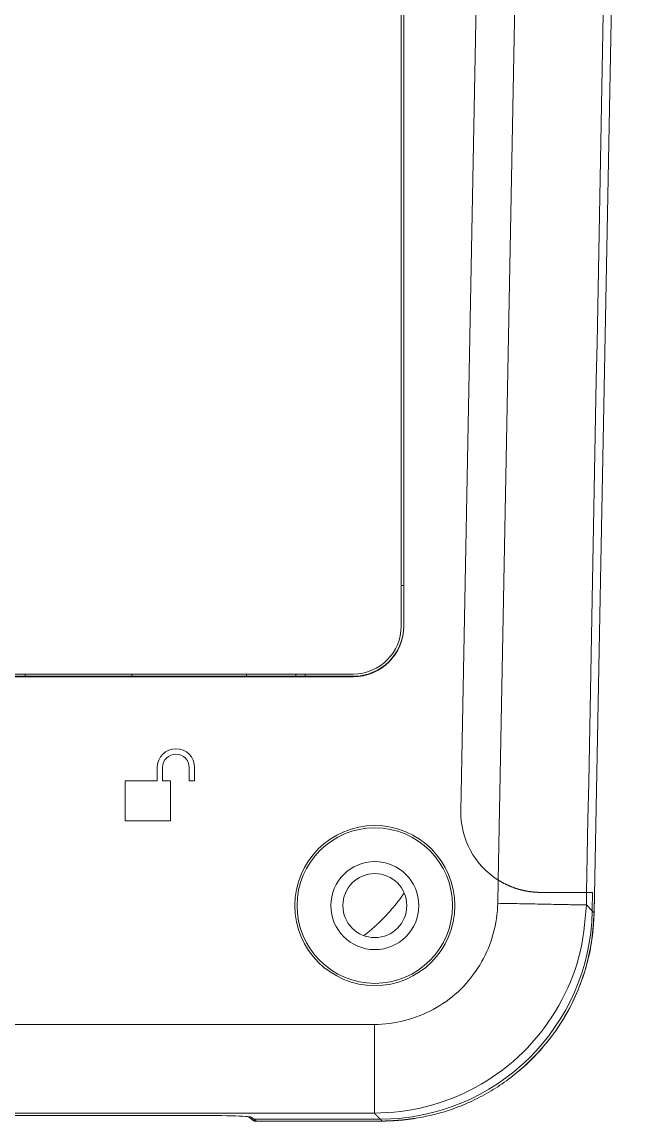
# Model space of a CAD drawing. Header units: inches. Extents: x 0 to 40, y 35.9 to 64.1.
# Drawn here: x 18.782 to 20.322, y 42.383 to 45.155 of the extents above; entities that cross this region are included whole.
import ezdxf

# ---------------------------------------------------------------- set-up
doc = ezdxf.new("R2010")
doc.units = ezdxf.units.IN
doc.header["$MEASUREMENT"] = 0
doc.layers.add('1', color=7, linetype='Continuous')
doc.layers.add('2', color=7, linetype='Continuous')

# ---------------------------------------------------------------- blocks, each defined once
blk = doc.blocks.new('block 101')
at = {"layer": '1', "color": 7, "lineweight": 18, "true_color": 0xffffff}
blk.add_lwpolyline([(19.6179, 43.5103), (16.6832, 43.5103)], dxfattribs=at)
blk = doc.blocks.new('block 119')
at = {"layer": '1', "color": 163, "lineweight": 18, "true_color": 0x667fcc}
blk.add_lwpolyline([(19.0592, 43.505), (19.0592, 43.5103)], dxfattribs=at)
blk = doc.blocks.new('block 124')
at = {"layer": '1', "color": 163, "lineweight": 18, "true_color": 0x667fcc}
blk.add_lwpolyline([(19.3487, 43.5103), (19.3487, 43.505)], dxfattribs=at)
blk = doc.blocks.new('block 148')
at = {"layer": '1', "color": 43, "lineweight": 18, "true_color": 0xccb266}
blk.add_lwpolyline([(19.6179, 43.5046), (19.4967, 43.5046)], dxfattribs=at)
blk = doc.blocks.new('block 149')
at = {"layer": '1', "color": 43, "lineweight": 18, "true_color": 0xccb266}
blk.add_lwpolyline([(19.2039, 43.241), (19.2039, 43.2746)], dxfattribs=at)
blk = doc.blocks.new('block 150')
at = {"layer": '1', "color": 43, "lineweight": 18, "true_color": 0xccb266}
blk.add_lwpolyline([(19.2174, 43.2746), (19.2174, 43.241)], dxfattribs=at)
blk = doc.blocks.new('block 161')
at = {"layer": '1', "color": 43, "lineweight": 18, "true_color": 0xccb266}
blk.add_lwpolyline([(19.1366, 43.241), (19.1568, 43.241)], dxfattribs=at)
blk = doc.blocks.new('block 162')
at = {"layer": '1', "color": 43, "lineweight": 18, "true_color": 0xccb266}
blk.add_lwpolyline([(20.207, 42.9594), (20.2222, 42.9594)], dxfattribs=at)
blk = doc.blocks.new('block 163')
at = {"layer": '1', "color": 43, "lineweight": 18, "true_color": 0xccb266}
blk.add_lwpolyline([(19.7391, 43.7335), (19.7458, 43.7335)], dxfattribs=at)
blk = doc.blocks.new('block 165')
at = {"layer": '1', "color": 43, "lineweight": 18, "true_color": 0xccb266}
blk.add_lwpolyline([(19.9827, 42.9319), (19.9838, 42.9905)], dxfattribs=at)
blk = doc.blocks.new('block 166')
at = {"layer": '1', "color": 43, "lineweight": 18, "true_color": 0xccb266}
blk.add_lwpolyline([(19.1232, 43.2746), (19.1232, 43.241)], dxfattribs=at)
blk = doc.blocks.new('block 170')
at = {"layer": '1', "color": 43, "lineweight": 18, "true_color": 0xccb266}
blk.add_lwpolyline([(17.529, 43.5035), (19.6179, 43.5035)], dxfattribs=at)
blk = doc.blocks.new('block 171')
at = {"layer": '1', "color": 43, "lineweight": 18, "true_color": 0xccb266}
blk.add_lwpolyline([(19.7458, 43.6314), (19.7458, 47.1798)], dxfattribs=at)
blk = doc.blocks.new('block 173')
at = {"layer": '1', "color": 43, "lineweight": 18, "true_color": 0xccb266}
blk.add_lwpolyline([(16.63, 42.4025), (19.6712, 42.4025)], dxfattribs=at)
blk = doc.blocks.new('block 179')
at = {"layer": '1', "color": 143, "lineweight": 18, "true_color": 0x66b2cc}
blk.add_lwpolyline([(19.4732, 43.5103), (19.4732, 43.505)], dxfattribs=at)
blk = doc.blocks.new('block 181')
at = {"layer": '1', "color": 43, "lineweight": 18, "true_color": 0xccb266}
blk.add_lwpolyline([(19.1366, 43.2746), (19.1366, 43.241)], dxfattribs=at)
blk = doc.blocks.new('block 184')
at = {"layer": '1', "color": 43, "lineweight": 18, "true_color": 0xccb266}
blk.add_lwpolyline([(19.9805, 47.9461), (19.8895, 43.1652)], dxfattribs=at)
blk = doc.blocks.new('block 185')
at = {"layer": '1', "color": 43, "lineweight": 18, "true_color": 0xccb266}
blk.add_lwpolyline([(20.0913, 42.9594), (20.207, 42.9594)], dxfattribs=at)
blk = doc.blocks.new('block 188')
at = {"layer": '1', "color": 43, "lineweight": 18, "true_color": 0xccb266}
blk.add_lwpolyline([(18.79, 43.505), (19.4967, 43.505)], dxfattribs=at)
blk = doc.blocks.new('block 192')
at = {"layer": '1', "color": 43, "lineweight": 18, "true_color": 0xccb266}
blk.add_lwpolyline([(19.1971, 42.3968), (17.1041, 42.3968)], dxfattribs=at)
blk = doc.blocks.new('block 193')
at = {"layer": '1', "color": 43, "lineweight": 18, "true_color": 0xccb266}
blk.add_lwpolyline([(19.6712, 42.6262), (16.63, 42.6262)], dxfattribs=at)
blk = doc.blocks.new('block 194')
at = {"layer": '1', "color": 43, "lineweight": 18, "true_color": 0xccb266}
blk.add_lwpolyline([(19.6179, 43.5035), (19.6179, 43.5046)], dxfattribs=at)
blk = doc.blocks.new('block 201')
at = {"layer": '1', "color": 43, "lineweight": 18, "true_color": 0xccb266}
blk.add_lwpolyline([(19.1568, 43.241), (19.1568, 43.14)], dxfattribs=at)
blk = doc.blocks.new('block 202')
at = {"layer": '1', "color": 43, "lineweight": 18, "true_color": 0xccb266}
blk.add_lwpolyline([(19.0424, 43.241), (19.1232, 43.241)], dxfattribs=at)
blk = doc.blocks.new('block 204')
at = {"layer": '1', "color": 43, "lineweight": 18, "true_color": 0xccb266}
blk.add_lwpolyline([(18.79, 43.5046), (18.79, 43.5103)], dxfattribs=at)
blk = doc.blocks.new('block 206')
at = {"layer": '1', "color": 43, "lineweight": 18, "true_color": 0xccb266}
blk.add_lwpolyline([(19.4967, 43.5046), (19.4967, 43.5103)], dxfattribs=at)
blk = doc.blocks.new('block 208')
at = {"layer": '1', "color": 43, "lineweight": 18, "true_color": 0xccb266}
blk.add_lwpolyline([(18.79, 43.5046), (17.5111, 43.5046)], dxfattribs=at)
blk = doc.blocks.new('block 210')
at = {"layer": '1', "color": 43, "lineweight": 18, "true_color": 0xccb266}
blk.add_lwpolyline([(19.1568, 43.14), (19.0424, 43.14)], dxfattribs=at)
blk = doc.blocks.new('block 212')
at = {"layer": '1', "color": 43, "lineweight": 18, "true_color": 0xccb266}
blk.add_lwpolyline([(19.2174, 43.241), (19.2039, 43.241)], dxfattribs=at)
blk = doc.blocks.new('block 214')
at = {"layer": '1', "color": 43, "lineweight": 18, "true_color": 0xccb266}
blk.add_lwpolyline([(20.2222, 42.9594), (20.2213, 42.9125)], dxfattribs=at)
blk = doc.blocks.new('block 215')
at = {"layer": '1', "color": 43, "lineweight": 18, "true_color": 0xccb266}
blk.add_lwpolyline([(20.2064, 42.9276), (20.2213, 42.9125)], dxfattribs=at)
blk = doc.blocks.new('block 216')
at = {"layer": '1', "color": 43, "lineweight": 18, "true_color": 0xccb266}
blk.add_lwpolyline([(19.686, 42.3874), (19.3671, 42.3874)], dxfattribs=at)
blk = doc.blocks.new('block 223')
at = {"layer": '1', "color": 43, "lineweight": 18, "true_color": 0xccb266}
blk.add_lwpolyline([(19.0424, 43.14), (19.0424, 43.241)], dxfattribs=at)
blk = doc.blocks.new('block 224')
at = {"layer": '1', "color": 43, "lineweight": 18, "true_color": 0xccb266}
blk.add_lwpolyline([(19.3671, 42.3874), (19.36, 42.3927)], dxfattribs=at)
blk = doc.blocks.new('block 225')
at = {"layer": '1', "color": 7, "lineweight": 18, "true_color": 0xffffff}
blk.add_lwpolyline([(19.7391, 43.6314), (19.7391, 47.1798)], dxfattribs=at)
blk = doc.blocks.new('block 498')
at = {"layer": '1', "color": 43, "lineweight": 18, "true_color": 0xccb266}
blk.add_open_spline([(19.8743, 42.9261), (19.8743, 43.0376), (19.7839, 43.128), (19.6724, 43.128), (19.5609, 43.128), (19.4705, 43.0376), (19.4705, 42.9261), (19.4705, 42.8145), (19.5609, 42.7241), (19.6724, 42.7241), (19.7839, 42.7241), (19.8743, 42.8145), (19.8743, 42.9261), (19.8743, 42.9261), (19.8743, 42.9261), (19.8743, 42.9261)], degree=3, knots=[0, 0, 0, 0, 1, 1, 1, 2, 2, 2, 3, 3, 3, 4, 4, 4, 5, 5, 5, 5], dxfattribs=at)
blk = doc.blocks.new('block 503')
at = {"layer": '1', "color": 43, "lineweight": 18, "true_color": 0xccb266}
blk.add_open_spline([(19.2039, 43.2746), (19.2039, 43.2932), (19.1889, 43.3083), (19.1703, 43.3083), (19.1517, 43.3083), (19.1366, 43.2932), (19.1366, 43.2746)], degree=3, knots=[0, 0, 0, 0, 1, 1, 1, 2, 2, 2, 2], dxfattribs=at)
blk = doc.blocks.new('block 508')
at = {"layer": '1', "color": 43, "lineweight": 18, "true_color": 0xccb266}
blk.add_open_spline([(19.7835, 42.9261), (19.7835, 42.9874), (19.7337, 43.0371), (19.6724, 43.0371), (19.6111, 43.0371), (19.5614, 42.9874), (19.5614, 42.9261), (19.5614, 42.8647), (19.6111, 42.815), (19.6724, 42.815), (19.7337, 42.815), (19.7835, 42.8647), (19.7835, 42.9261), (19.7835, 42.9261), (19.7835, 42.9261), (19.7835, 42.9261)], degree=3, knots=[0, 0, 0, 0, 1, 1, 1, 2, 2, 2, 3, 3, 3, 4, 4, 4, 5, 5, 5, 5], dxfattribs=at)
blk = doc.blocks.new('block 518')
at = {"layer": '1', "color": 43, "lineweight": 18, "true_color": 0xccb266}
blk.add_open_spline([(19.2174, 43.2746), (19.2174, 43.3007), (19.1963, 43.3218), (19.1703, 43.3218), (19.1443, 43.3218), (19.1232, 43.3007), (19.1232, 43.2746)], degree=3, knots=[0, 0, 0, 0, 1, 1, 1, 2, 2, 2, 2], dxfattribs=at)
blk = doc.blocks.new('block 523')
at = {"layer": '1', "color": 43, "lineweight": 18, "true_color": 0xccb266}
blk.add_open_spline([(19.8895, 43.1652), (19.8881, 43.0945), (19.9239, 43.0281), (19.9838, 42.9905)], degree=3, dxfattribs=at)
blk = doc.blocks.new('block 526')
at = {"layer": '1', "color": 43, "lineweight": 18, "true_color": 0xccb266}
blk.add_open_spline([(19.4761, 42.9261), (19.4761, 43.0345), (19.564, 43.1224), (19.6724, 43.1224), (19.7808, 43.1224), (19.8687, 43.0345), (19.8687, 42.9261), (19.8687, 42.8176), (19.7808, 42.7298), (19.6724, 42.7298), (19.564, 42.7298), (19.4761, 42.8176), (19.4761, 42.9261), (19.4761, 42.9261), (19.4761, 42.9261), (19.4761, 42.9261)], degree=3, knots=[0, 0, 0, 0, 1, 1, 1, 2, 2, 2, 3, 3, 3, 4, 4, 4, 5, 5, 5, 5], dxfattribs=at)
blk = doc.blocks.new('block 556')
at = {"layer": '1', "color": 43, "lineweight": 18, "true_color": 0xccb266}
blk.add_open_spline([(20.2064, 42.9276), (20.2066, 42.9382), (20.2068, 42.9488), (20.207, 42.9594)], degree=3, dxfattribs=at)
blk = doc.blocks.new('block 561')
at = {"layer": '1', "color": 43, "lineweight": 18, "true_color": 0xccb266}
blk.add_open_spline([(19.7458, 43.6325), (19.7458, 43.5619), (19.6885, 43.5046), (19.6179, 43.5046)], degree=3, dxfattribs=at)
blk = doc.blocks.new('block 568')
at = {"layer": '1', "color": 43, "lineweight": 18, "true_color": 0xccb266}
blk.add_open_spline([(20.2213, 42.9125), (20.2157, 42.6208), (19.9777, 42.3873), (19.686, 42.3874)], degree=3, dxfattribs=at)
blk = doc.blocks.new('block 569')
at = {"layer": '1', "color": 43, "lineweight": 18, "true_color": 0xccb266}
blk.add_open_spline([(19.6179, 43.5035), (19.6885, 43.5035), (19.7458, 43.5608), (19.7458, 43.6314)], degree=3, dxfattribs=at)
blk = doc.blocks.new('block 570')
at = {"layer": '1', "color": 43, "lineweight": 18, "true_color": 0xccb266}
blk.add_open_spline([(19.1971, 42.3968), (19.2849, 42.3968), (19.3569, 42.395), (19.36, 42.3927)], degree=3, dxfattribs=at)
blk = doc.blocks.new('block 571')
at = {"layer": '1', "color": 7, "lineweight": 18, "true_color": 0xffffff}
blk.add_open_spline([(19.6179, 43.5103), (19.6848, 43.5103), (19.7391, 43.5645), (19.7391, 43.6314)], degree=3, dxfattribs=at)
blk = doc.blocks.new('block 632')
at = {"layer": '1', "color": 43, "lineweight": 18, "true_color": 0xccb266}
blk.add_lwpolyline([(19.6712, 42.4025), (19.6714, 42.4022), (19.6717, 42.4019), (19.672, 42.4015), (19.6723, 42.4013), (19.6726, 42.401), (19.6729, 42.4007), (19.6732, 42.4003), (19.6735, 42.4), (19.6738, 42.3998), (19.6741, 42.3994), (19.6744, 42.3991), (19.6747, 42.3988), (19.675, 42.3985), (19.6753, 42.3982), (19.6756, 42.3979), (19.6759, 42.3976), (19.6762, 42.3973), (19.6765, 42.397), (19.6768, 42.3967), (19.6771, 42.3964), (19.6774, 42.3961), (19.6777, 42.3958), (19.678, 42.3955), (19.6783, 42.3952), (19.6786, 42.3949), (19.6789, 42.3946), (19.6792, 42.3943), (19.6795, 42.394), (19.6798, 42.3937), (19.6801, 42.3934), (19.6803, 42.3931), (19.6807, 42.3928), (19.681, 42.3925), (19.6812, 42.3922), (19.6815, 42.3919), (19.6818, 42.3916), (19.6821, 42.3913), (19.6824, 42.391), (19.6827, 42.3907), (19.683, 42.3903), (19.6833, 42.39), (19.6836, 42.3898), (19.6839, 42.3895), (19.6842, 42.3891), (19.6845, 42.3888), (19.6848, 42.3886), (19.6851, 42.3882), (19.6854, 42.3879), (19.6857, 42.3876), (19.686, 42.3874)], dxfattribs=at)
blk = doc.blocks.new('block 635')
at = {"layer": '1', "color": 43, "lineweight": 18, "true_color": 0xccb266}
blk.add_lwpolyline([(19.9838, 42.9905), (19.9859, 42.9892), (19.9879, 42.988), (19.99, 42.9868), (19.992, 42.9856), (19.9941, 42.9845), (19.9962, 42.9833), (19.9983, 42.9822), (20.0004, 42.9811), (20.0025, 42.9801), (20.0046, 42.9791), (20.0067, 42.9781), (20.0089, 42.9772), (20.011, 42.9762), (20.0132, 42.9753), (20.0153, 42.9744), (20.0175, 42.9736), (20.0197, 42.9727), (20.0218, 42.9719), (20.024, 42.9712), (20.0262, 42.9704), (20.0284, 42.9697), (20.0306, 42.969), (20.0328, 42.9683), (20.035, 42.9676), (20.0372, 42.967), (20.0394, 42.9664), (20.0416, 42.9659), (20.0438, 42.9653), (20.0459, 42.9648), (20.0481, 42.9643), (20.0504, 42.9638), (20.0526, 42.9633), (20.0548, 42.9629), (20.0569, 42.9625), (20.0591, 42.9622), (20.0613, 42.9618), (20.0635, 42.9615), (20.0657, 42.9612), (20.0679, 42.9609), (20.07, 42.9607), (20.0722, 42.9604), (20.0744, 42.9602), (20.0765, 42.96), (20.0786, 42.9599), (20.0808, 42.9598), (20.0829, 42.9597), (20.085, 42.9596), (20.0871, 42.9595), (20.0892, 42.9595), (20.0913, 42.9594)], dxfattribs=at)
blk = doc.blocks.new('block 636')
at = {"layer": '1', "color": 43, "lineweight": 18, "true_color": 0xccb266}
blk.add_lwpolyline([(19.6712, 42.6262), (19.6712, 42.6193), (19.6712, 42.6124), (19.6712, 42.6055), (19.6712, 42.5986), (19.6712, 42.5918), (19.6712, 42.585), (19.6712, 42.5782), (19.6712, 42.5715), (19.6712, 42.5648), (19.6712, 42.5582), (19.6712, 42.5517), (19.6712, 42.5452), (19.6712, 42.5388), (19.6712, 42.5325), (19.6712, 42.5262), (19.6712, 42.5201), (19.6712, 42.5141), (19.6712, 42.5081), (19.6712, 42.5023), (19.6712, 42.4966), (19.6712, 42.491), (19.6712, 42.4855), (19.6712, 42.4802), (19.6712, 42.4751), (19.6712, 42.47), (19.6712, 42.4651), (19.6712, 42.4605), (19.6712, 42.4559), (19.6712, 42.4515), (19.6712, 42.4473), (19.6712, 42.4433), (19.6712, 42.4394), (19.6712, 42.4357), (19.6712, 42.4322), (19.6712, 42.4289), (19.6712, 42.4257), (19.6712, 42.4227), (19.6712, 42.42), (19.6712, 42.4174), (19.6712, 42.415), (19.6712, 42.4128), (19.6712, 42.4108), (19.6712, 42.4091), (19.6712, 42.4075), (19.6712, 42.4061), (19.6712, 42.405), (19.6712, 42.404), (19.6712, 42.4033), (19.6712, 42.4028), (19.6712, 42.4025)], dxfattribs=at)
blk = doc.blocks.new('block 642')
at = {"layer": '1', "color": 43, "lineweight": 18, "true_color": 0xccb266}
blk.add_lwpolyline([(20.2064, 42.9276), (20.2061, 42.9276), (20.2056, 42.9276), (20.2049, 42.9276), (20.2039, 42.9277), (20.2028, 42.9277), (20.2014, 42.9277), (20.1998, 42.9278), (20.198, 42.9278), (20.196, 42.9278), (20.1939, 42.9279), (20.1915, 42.9279), (20.1889, 42.928), (20.1861, 42.928), (20.1832, 42.9281), (20.18, 42.9281), (20.1767, 42.9282), (20.1732, 42.9283), (20.1695, 42.9283), (20.1656, 42.9284), (20.1616, 42.9285), (20.1574, 42.9286), (20.153, 42.9286), (20.1484, 42.9287), (20.1437, 42.9288), (20.1389, 42.9289), (20.1338, 42.929), (20.1287, 42.9291), (20.1234, 42.9292), (20.1179, 42.9293), (20.1123, 42.9294), (20.1066, 42.9295), (20.1008, 42.9296), (20.0948, 42.9297), (20.0888, 42.9299), (20.0827, 42.93), (20.0764, 42.9301), (20.0701, 42.9302), (20.0637, 42.9303), (20.0572, 42.9305), (20.0507, 42.9306), (20.0441, 42.9307), (20.0374, 42.9309), (20.0307, 42.931), (20.0239, 42.9311), (20.0171, 42.9312), (20.0103, 42.9314), (20.0034, 42.9315), (19.9965, 42.9316), (19.9896, 42.9317), (19.9827, 42.9319)], dxfattribs=at)
blk = doc.blocks.new('block 646')
at = {"layer": '1', "color": 43, "lineweight": 18, "true_color": 0xccb266}
blk.add_lwpolyline([(19.9827, 42.9319), (19.9824, 42.9222), (19.9817, 42.9126), (19.9808, 42.9029), (19.9795, 42.8934), (19.978, 42.8838), (19.9761, 42.8744), (19.9739, 42.8649), (19.9715, 42.8556), (19.9688, 42.8463), (19.9658, 42.8371), (19.9625, 42.828), (19.959, 42.819), (19.9551, 42.8101), (19.951, 42.8014), (19.9467, 42.7928), (19.9421, 42.7843), (19.9372, 42.7759), (19.932, 42.7677), (19.9267, 42.7597), (19.9211, 42.7518), (19.9152, 42.7441), (19.9091, 42.7367), (19.9028, 42.7293), (19.8962, 42.7223), (19.8894, 42.7154), (19.8824, 42.7087), (19.8752, 42.7023), (19.8678, 42.6961), (19.8601, 42.6901), (19.8524, 42.6844), (19.8444, 42.6789), (19.8363, 42.6737), (19.828, 42.6687), (19.8195, 42.6641), (19.811, 42.6596), (19.8022, 42.6554), (19.7934, 42.6515), (19.7845, 42.6478), (19.7754, 42.6444), (19.7662, 42.6413), (19.757, 42.6385), (19.7477, 42.636), (19.7383, 42.6337), (19.7288, 42.6317), (19.7193, 42.6301), (19.7097, 42.6287), (19.7001, 42.6276), (19.6905, 42.6268), (19.6808, 42.6263), (19.6712, 42.6262)], dxfattribs=at)
blk = doc.blocks.new('block 660')
at = {"layer": '1', "color": 43, "lineweight": 18, "true_color": 0xccb266}
blk.add_lwpolyline([(19.6712, 42.4025), (19.6878, 42.4031), (19.7043, 42.4038), (19.7209, 42.4049), (19.7374, 42.4066), (19.7539, 42.4088), (19.7702, 42.4117), (19.7865, 42.4151), (19.8026, 42.4189), (19.8187, 42.4233), (19.8346, 42.4281), (19.8503, 42.4334), (19.8658, 42.4392), (19.8812, 42.4454), (19.8964, 42.4522), (19.9113, 42.4594), (19.9261, 42.4671), (19.9405, 42.4752), (19.9548, 42.4838), (19.9687, 42.4928), (19.9823, 42.5023), (19.9957, 42.5121), (20.0087, 42.5224), (20.0214, 42.5331), (20.0339, 42.5441), (20.0459, 42.5556), (20.0576, 42.5674), (20.0689, 42.5796), (20.0798, 42.5921), (20.0903, 42.6049), (20.1005, 42.6181), (20.1102, 42.6316), (20.1195, 42.6454), (20.1283, 42.6594), (20.1367, 42.6738), (20.1447, 42.6884), (20.1522, 42.7032), (20.1593, 42.7182), (20.166, 42.7335), (20.1722, 42.7489), (20.1779, 42.7646), (20.1831, 42.7804), (20.1877, 42.7964), (20.1917, 42.8124), (20.1951, 42.8287), (20.1979, 42.845), (20.2002, 42.8614), (20.2021, 42.8779), (20.2037, 42.8944), (20.2051, 42.911), (20.2064, 42.9276)], dxfattribs=at)
blk = doc.blocks.new('block 843')
at = {"layer": '2', "color": 80, "lineweight": 18, "true_color": 0x3fff00}
blk.add_lwpolyline([(20.0783, 47.9483), (19.9838, 42.9905)], dxfattribs=at)
blk = doc.blocks.new('block 844')
at = {"layer": '2', "color": 80, "lineweight": 18, "true_color": 0x3fff00}
blk.add_lwpolyline([(20.2259, 42.9077), (20.3218, 47.9383)], dxfattribs=at)
blk = doc.blocks.new('block 846')
at = {"layer": '2', "color": 80, "lineweight": 18, "true_color": 0x3fff00}
blk.add_lwpolyline([(20.2259, 42.9077), (20.2213, 42.9125)], dxfattribs=at)
blk = doc.blocks.new('block 847')
at = {"layer": '2', "color": 80, "lineweight": 18, "true_color": 0x3fff00}
blk.add_lwpolyline([(19.686, 42.3874), (19.3671, 42.3874)], dxfattribs=at)
blk = doc.blocks.new('block 852')
at = {"layer": '2', "color": 80, "lineweight": 18, "true_color": 0x3fff00}
blk.add_lwpolyline([(19.9805, 47.9461), (19.8895, 43.1652)], dxfattribs=at)
blk = doc.blocks.new('block 854')
at = {"layer": '2', "color": 80, "lineweight": 18, "true_color": 0x3fff00}
blk.add_lwpolyline([(20.2213, 42.9125), (20.2222, 42.9594)], dxfattribs=at)
blk = doc.blocks.new('block 857')
at = {"layer": '2', "color": 80, "lineweight": 18, "true_color": 0x3fff00}
blk.add_lwpolyline([(20.207, 42.9594), (20.0913, 42.9594)], dxfattribs=at)
blk = doc.blocks.new('block 858')
at = {"layer": '2', "color": 80, "lineweight": 18, "true_color": 0x3fff00}
blk.add_lwpolyline([(20.207, 42.9594), (20.2222, 42.9594)], dxfattribs=at)
blk = doc.blocks.new('block 859')
at = {"layer": '2', "color": 80, "lineweight": 18, "true_color": 0x3fff00}
blk.add_lwpolyline([(19.3735, 42.3826), (19.3671, 42.3874)], dxfattribs=at)
blk = doc.blocks.new('block 860')
at = {"layer": '2', "color": 7, "lineweight": 18, "true_color": 0xffffff}
blk.add_lwpolyline([(19.3536, 42.3937), (19.3536, 42.3935)], dxfattribs=at)
blk = doc.blocks.new('block 865')
at = {"layer": '2', "color": 80, "lineweight": 18, "true_color": 0x3fff00}
blk.add_lwpolyline([(19.6907, 42.3826), (19.3735, 42.3826)], dxfattribs=at)
blk = doc.blocks.new('block 888')
at = {"layer": '2', "color": 7, "lineweight": 18, "true_color": 0xffffff}
blk.add_lwpolyline([(20.2269, 42.9594), (20.2259, 42.9077)], dxfattribs=at)
blk = doc.blocks.new('block 891')
at = {"layer": '2', "color": 7, "lineweight": 18, "true_color": 0xffffff}
blk.add_lwpolyline([(19.3735, 42.3826), (19.3682, 42.3826)], dxfattribs=at)
blk = doc.blocks.new('block 893')
at = {"layer": '2', "color": 7, "lineweight": 18, "true_color": 0xffffff}
blk.add_lwpolyline([(19.3536, 42.3935), (19.3682, 42.3826)], dxfattribs=at)
blk = doc.blocks.new('block 894')
at = {"layer": '2', "color": 7, "lineweight": 18, "true_color": 0xffffff}
blk.add_lwpolyline([(19.3682, 42.3826), (19.3682, 42.3865)], dxfattribs=at)
blk = doc.blocks.new('block 1100')
at = {"layer": '2', "color": 80, "lineweight": 18, "true_color": 0x3fff00}
blk.add_open_spline([(19.8895, 43.1652), (19.8881, 43.0945), (19.9239, 43.0281), (19.9838, 42.9905)], degree=3, dxfattribs=at)
blk = doc.blocks.new('block 1107')
at = {"layer": '2', "color": 7, "lineweight": 18, "true_color": 0xffffff}
blk.add_open_spline([(19.7532, 42.9261), (19.7532, 42.9707), (19.717, 43.0068), (19.6724, 43.0068), (19.6278, 43.0068), (19.5917, 42.9707), (19.5917, 42.9261), (19.5917, 42.8814), (19.6278, 42.8453), (19.6724, 42.8453), (19.717, 42.8453), (19.7532, 42.8814), (19.7532, 42.9261), (19.7532, 42.9261), (19.7532, 42.9261), (19.7532, 42.9261)], degree=3, knots=[0, 0, 0, 0, 1, 1, 1, 2, 2, 2, 3, 3, 3, 4, 4, 4, 5, 5, 5, 5], dxfattribs=at)
blk = doc.blocks.new('block 1143')
at = {"layer": '2', "color": 80, "lineweight": 18, "true_color": 0x3fff00}
blk.add_open_spline([(20.2213, 42.9125), (20.2157, 42.6208), (19.9778, 42.3874), (19.686, 42.3874)], degree=3, dxfattribs=at)
blk = doc.blocks.new('block 1156')
at = {"layer": '2', "color": 7, "lineweight": 18, "true_color": 0xffffff}
blk.add_open_spline([(20.0331, 42.5063), (20.1526, 42.6058), (20.223, 42.7523), (20.2259, 42.9077)], degree=3, dxfattribs=at)
blk = doc.blocks.new('block 1356')
at = {"layer": '2', "color": 80, "lineweight": 18, "true_color": 0x3fff00}
blk.add_lwpolyline([(19.6907, 42.3826), (19.6917, 42.3826), (19.6927, 42.3826), (19.6937, 42.3826), (19.6947, 42.3826), (19.6957, 42.3826), (19.6966, 42.3826), (19.6976, 42.3826), (19.6986, 42.3826), (19.6996, 42.3827), (19.7006, 42.3827), (19.7016, 42.3827), (19.7026, 42.3827), (19.7036, 42.3828), (19.7046, 42.3828), (19.7056, 42.3828), (19.7066, 42.3829), (19.7076, 42.3829), (19.7086, 42.3829), (19.7096, 42.383), (19.7106, 42.383), (19.7116, 42.3831), (19.7126, 42.3831), (19.7135, 42.3832), (19.7145, 42.3832), (19.7155, 42.3833), (19.7165, 42.3833), (19.7175, 42.3834), (19.7185, 42.3834), (19.7195, 42.3835), (19.7205, 42.3836), (19.7215, 42.3836), (19.7225, 42.3837), (19.7235, 42.3837), (19.7245, 42.3838), (19.7255, 42.3838), (19.7265, 42.3839), (19.7274, 42.384), (19.7284, 42.384), (19.7294, 42.3841), (19.7304, 42.3842), (19.7314, 42.3843), (19.7324, 42.3843), (19.7334, 42.3844), (19.7344, 42.3845), (19.7354, 42.3845), (19.7364, 42.3846), (19.7374, 42.3847), (19.7384, 42.3847), (19.7394, 42.3848), (19.7404, 42.3849)], dxfattribs=at)
blk = doc.blocks.new('block 1357')
at = {"layer": '2', "color": 80, "lineweight": 18, "true_color": 0x3fff00}
blk.add_lwpolyline([(20.0372, 42.9669), (20.0361, 42.9672), (20.035, 42.9675), (20.0338, 42.9678), (20.0327, 42.9682), (20.0316, 42.9685), (20.0305, 42.9689), (20.0294, 42.9692), (20.0283, 42.9696), (20.0272, 42.9699), (20.0261, 42.9703), (20.025, 42.9707), (20.0239, 42.9711), (20.0228, 42.9714), (20.0217, 42.9718), (20.0206, 42.9723), (20.0196, 42.9727), (20.0185, 42.9731), (20.0174, 42.9735), (20.0163, 42.9739), (20.0152, 42.9744), (20.0141, 42.9748), (20.013, 42.9753), (20.012, 42.9757), (20.0109, 42.9762), (20.0098, 42.9766), (20.0088, 42.9771), (20.0077, 42.9776), (20.0066, 42.9781), (20.0056, 42.9786), (20.0045, 42.9791), (20.0035, 42.9796), (20.0024, 42.9801), (20.0013, 42.9806), (20.0003, 42.9811), (19.9992, 42.9817), (19.9982, 42.9822), (19.9972, 42.9828), (19.9961, 42.9833), (19.9951, 42.9839), (19.994, 42.9845), (19.993, 42.985), (19.992, 42.9856), (19.991, 42.9862), (19.9899, 42.9868), (19.9889, 42.9874), (19.9879, 42.988), (19.9869, 42.9886), (19.9859, 42.9892), (19.9848, 42.9898), (19.9838, 42.9905)], dxfattribs=at)
blk = doc.blocks.new('block 1359')
at = {"layer": '2', "color": 80, "lineweight": 18, "true_color": 0x3fff00}
blk.add_open_spline([(19.686, 42.3874), (19.6861, 42.3872), (19.6862, 42.3871), (19.6862, 42.3871), (19.6863, 42.387), (19.6864, 42.3869), (19.6864, 42.3869), (19.6865, 42.3869), (19.6866, 42.3868), (19.6866, 42.3868), (19.6867, 42.3867), (19.6868, 42.3866), (19.6868, 42.3866), (19.6869, 42.3865), (19.6869, 42.3864), (19.6869, 42.3864), (19.687, 42.3863), (19.6871, 42.3862), (19.6871, 42.3862), (19.6872, 42.3861), (19.6873, 42.386), (19.6873, 42.386), (19.6874, 42.3859), (19.6875, 42.3858), (19.6875, 42.3858), (19.6876, 42.3857), (19.6877, 42.3856), (19.6877, 42.3856), (19.6878, 42.3855), (19.6879, 42.3854), (19.6879, 42.3854), (19.688, 42.3853), (19.6881, 42.3852), (19.6881, 42.3852), (19.6882, 42.3851), (19.6883, 42.385), (19.6883, 42.385), (19.6884, 42.3849), (19.6884, 42.3848), (19.6884, 42.3848), (19.6885, 42.3848), (19.6886, 42.3847), (19.6886, 42.3847), (19.6887, 42.3846), (19.6888, 42.3845), (19.6888, 42.3845), (19.6889, 42.3844), (19.689, 42.3843), (19.689, 42.3843), (19.6891, 42.3842), (19.6892, 42.3841), (19.6892, 42.3841), (19.6893, 42.384), (19.6894, 42.3839), (19.6894, 42.3839), (19.6895, 42.3838), (19.6896, 42.3837), (19.6896, 42.3837), (19.6897, 42.3836), (19.6898, 42.3835), (19.6898, 42.3835), (19.6899, 42.3834), (19.6899, 42.3833), (19.6899, 42.3833), (19.69, 42.3832), (19.6901, 42.3831), (19.6901, 42.3831), (19.6902, 42.383), (19.6903, 42.3829), (19.6903, 42.3829), (19.6904, 42.3828), (19.6905, 42.3827), (19.6905, 42.3827), (19.6906, 42.3827), (19.6907, 42.3826), (19.6907, 42.3826)], degree=3, knots=[0, 0, 0, 0, 1, 1, 1, 2, 2, 2, 3, 3, 3, 4, 4, 4, 5, 5, 5, 6, 6, 6, 7, 7, 7, 8, 8, 8, 9, 9, 9, 10, 10, 10, 11, 11, 11, 12, 12, 12, 13, 13, 13, 14, 14, 14, 15, 15, 15, 16, 16, 16, 17, 17, 17, 18, 18, 18, 19, 19, 19, 20, 20, 20, 21, 21, 21, 22, 22, 22, 23, 23, 23, 24, 24, 24, 25, 25, 25, 25], dxfattribs=at)
blk = doc.blocks.new('block 1361')
at = {"layer": '2', "color": 80, "lineweight": 18, "true_color": 0x3fff00}
blk.add_lwpolyline([(19.7404, 42.3849), (19.741, 42.3849), (19.7417, 42.385), (19.7423, 42.3851), (19.743, 42.3852), (19.7437, 42.3853), (19.7443, 42.3854), (19.745, 42.3854), (19.7456, 42.3855), (19.7463, 42.3856), (19.747, 42.3857), (19.7476, 42.3858), (19.7483, 42.3858), (19.7489, 42.3859), (19.7496, 42.386), (19.7503, 42.3861), (19.7509, 42.3862), (19.7516, 42.3862), (19.7522, 42.3864), (19.7529, 42.3864), (19.7535, 42.3865), (19.7542, 42.3866), (19.7549, 42.3867), (19.7555, 42.3867), (19.7562, 42.3868), (19.7568, 42.3869), (19.7575, 42.387), (19.7582, 42.3871), (19.7588, 42.3871), (19.7595, 42.3872), (19.7601, 42.3873), (19.7608, 42.3874), (19.7615, 42.3875), (19.7621, 42.3876), (19.7628, 42.3877), (19.7634, 42.3877), (19.7641, 42.3878), (19.7648, 42.3879), (19.7654, 42.388), (19.7661, 42.3881), (19.7667, 42.3881), (19.7674, 42.3882), (19.7681, 42.3883), (19.7687, 42.3884), (19.7694, 42.3885), (19.77, 42.3886), (19.7707, 42.3886), (19.7714, 42.3887), (19.772, 42.3888), (19.7727, 42.3889), (19.7733, 42.389)], dxfattribs=at)
blk = doc.blocks.new('block 1364')
at = {"layer": '2', "color": 7, "lineweight": 18, "true_color": 0xffffff}
blk.add_lwpolyline([(19.7467, 42.9578), (19.745, 42.9553), (19.7433, 42.9529), (19.7415, 42.9505), (19.7398, 42.9481), (19.738, 42.9457), (19.7362, 42.9433), (19.7344, 42.9409), (19.7326, 42.9386), (19.7308, 42.9362), (19.729, 42.9339), (19.7271, 42.9316), (19.7253, 42.9293), (19.7234, 42.9269), (19.7215, 42.9246), (19.7196, 42.9224), (19.7177, 42.9201), (19.7157, 42.9178), (19.7138, 42.9156), (19.7118, 42.9133), (19.7099, 42.9111), (19.7079, 42.9089), (19.7059, 42.9067), (19.7039, 42.9045), (19.7018, 42.9023), (19.6998, 42.9002), (19.6977, 42.898), (19.6957, 42.8958), (19.6936, 42.8937), (19.6915, 42.8916), (19.6894, 42.8895), (19.6873, 42.8874), (19.6852, 42.8853), (19.683, 42.8833), (19.6809, 42.8812), (19.6787, 42.8792), (19.6765, 42.8771), (19.6743, 42.8751), (19.6721, 42.8731), (19.6699, 42.8711), (19.6677, 42.8692), (19.6655, 42.8672), (19.6632, 42.8653), (19.661, 42.8633), (19.6587, 42.8614), (19.6564, 42.8595), (19.6541, 42.8576), (19.6518, 42.8557), (19.6495, 42.8539), (19.6472, 42.852), (19.6448, 42.8502)], dxfattribs=at)
blk = doc.blocks.new('block 1371')
at = {"layer": '2', "color": 80, "lineweight": 18, "true_color": 0x3fff00}
blk.add_lwpolyline([(19.7733, 42.389), (19.7799, 42.3902), (19.7864, 42.3915), (19.7929, 42.3927), (19.7994, 42.394), (19.806, 42.3953), (19.8124, 42.3968), (19.8189, 42.3982), (19.8254, 42.3998), (19.8318, 42.4015), (19.8382, 42.4032), (19.8446, 42.4051), (19.851, 42.407), (19.8573, 42.4091), (19.8636, 42.4112), (19.8698, 42.4134), (19.8761, 42.4156), (19.8823, 42.418), (19.8885, 42.4204), (19.8947, 42.4229), (19.9008, 42.4255), (19.9069, 42.4281), (19.913, 42.4309), (19.919, 42.4337), (19.925, 42.4365), (19.9309, 42.4395), (19.9369, 42.4425), (19.9427, 42.4456), (19.9486, 42.4487), (19.9544, 42.452), (19.9601, 42.4553), (19.9659, 42.4587), (19.9715, 42.4621), (19.9772, 42.4657), (19.9828, 42.4692), (19.9884, 42.4729), (19.9939, 42.4766), (19.9993, 42.4804), (20.0047, 42.4842), (20.0101, 42.4882), (20.0154, 42.4922), (20.0207, 42.4963), (20.0259, 42.5004), (20.031, 42.5047), (20.036, 42.509), (20.041, 42.5133), (20.046, 42.5177), (20.0509, 42.5222), (20.0558, 42.5267), (20.0607, 42.5312), (20.0656, 42.5357)], dxfattribs=at)
blk = doc.blocks.new('block 1373')
at = {"layer": '2', "color": 80, "lineweight": 18, "true_color": 0x3fff00}
blk.add_lwpolyline([(20.207, 42.9594), (20.2088, 43.0518), (20.2105, 43.1442), (20.2123, 43.2365), (20.2141, 43.3289), (20.2158, 43.4212), (20.2176, 43.5136), (20.2193, 43.6059), (20.2211, 43.6982), (20.2228, 43.7906), (20.2246, 43.8829), (20.2264, 43.9753), (20.2281, 44.0676), (20.2299, 44.16), (20.2316, 44.2523), (20.2334, 44.3446), (20.2351, 44.437), (20.2369, 44.5294), (20.2387, 44.6217), (20.2404, 44.7141), (20.2422, 44.8064), (20.244, 44.8988), (20.2457, 44.9911), (20.2475, 45.0834), (20.2492, 45.1758)], dxfattribs=at)
blk = doc.blocks.new('block 1377')
at = {"layer": '2', "color": 80, "lineweight": 18, "true_color": 0x3fff00}
blk.add_lwpolyline([(20.0913, 42.9594), (20.0903, 42.9594), (20.0892, 42.9595), (20.0882, 42.9595), (20.0872, 42.9595), (20.0861, 42.9595), (20.085, 42.9595), (20.084, 42.9596), (20.0829, 42.9597), (20.0819, 42.9597), (20.0808, 42.9597), (20.0798, 42.9598), (20.0787, 42.9599), (20.0776, 42.9599), (20.0766, 42.96), (20.0755, 42.9601), (20.0744, 42.9602), (20.0733, 42.9603), (20.0723, 42.9604), (20.0712, 42.9605), (20.0701, 42.9606), (20.069, 42.9607), (20.068, 42.9608), (20.0669, 42.961), (20.0658, 42.9611), (20.0647, 42.9612), (20.0636, 42.9614), (20.0625, 42.9615), (20.0614, 42.9617), (20.0603, 42.9619), (20.0592, 42.962), (20.0581, 42.9622), (20.057, 42.9624), (20.0559, 42.9626), (20.0548, 42.9628), (20.0538, 42.963), (20.0527, 42.9632), (20.0516, 42.9634), (20.0505, 42.9636), (20.0494, 42.9639), (20.0483, 42.9641), (20.0471, 42.9644), (20.046, 42.9646), (20.0449, 42.9649), (20.0438, 42.9651), (20.0427, 42.9654), (20.0416, 42.9657), (20.0405, 42.966), (20.0394, 42.9663), (20.0383, 42.9665), (20.0372, 42.9669)], dxfattribs=at)
blk = doc.blocks.new('block 1379')
at = {"layer": '2', "color": 80, "lineweight": 18, "true_color": 0x3fff00}
blk.add_lwpolyline([(20.0656, 42.5357), (20.0715, 42.5416), (20.0773, 42.5475), (20.083, 42.5535), (20.0886, 42.5597), (20.0941, 42.5659), (20.0995, 42.5722), (20.1048, 42.5786), (20.11, 42.5851), (20.1152, 42.5916), (20.1202, 42.5982), (20.1251, 42.6049), (20.1299, 42.6117), (20.1346, 42.6186), (20.1392, 42.6255), (20.1436, 42.6325), (20.148, 42.6396), (20.1523, 42.6467), (20.1564, 42.6539), (20.1605, 42.6611), (20.1644, 42.6685), (20.1682, 42.6758), (20.1719, 42.6833), (20.1754, 42.6908), (20.1789, 42.6983), (20.1823, 42.706), (20.1855, 42.7136), (20.1886, 42.7213), (20.1916, 42.729), (20.1945, 42.7369), (20.1973, 42.7447), (20.1999, 42.7526), (20.2025, 42.7605), (20.2049, 42.7684), (20.2072, 42.7764), (20.2093, 42.7845), (20.2113, 42.7926), (20.2132, 42.8006), (20.2149, 42.8088), (20.2165, 42.8169), (20.2179, 42.8251), (20.2191, 42.8333), (20.2202, 42.8415), (20.2212, 42.8498), (20.2221, 42.858), (20.2229, 42.8663), (20.2236, 42.8746), (20.2242, 42.8828), (20.2248, 42.8911), (20.2254, 42.8994), (20.2259, 42.9077)], dxfattribs=at)

msp = doc.modelspace()

# ---------------------------------------------------------------- block references
at = {"layer": '1'}
for name in ['block 184', 'block 225', 'block 171', 'block 163', 'block 561', 'block 569', 'block 571', 'block 101', 'block 204', 'block 119', 'block 124', 'block 179', 'block 206', 'block 208', 'block 170', 'block 188', 'block 148', 'block 194', 'block 518', 'block 503', 'block 166', 'block 181', 'block 149', 'block 150', 'block 202', 'block 223', 'block 161', 'block 201', 'block 212', 'block 523', 'block 210', 'block 498', 'block 526', 'block 508', 'block 165', 'block 635', 'block 185', 'block 556', 'block 162', 'block 214', 'block 646', 'block 660', 'block 642', 'block 215', 'block 568', 'block 193', 'block 636', 'block 173', 'block 192', 'block 570', 'block 632', 'block 224', 'block 216']:
    msp.add_blockref(name, (0, 0), dxfattribs=at)
at = {"layer": '2'}
for name in ['block 852', 'block 843', 'block 844', 'block 1373', 'block 1100', 'block 1107', 'block 1357', 'block 1364', 'block 1377', 'block 857', 'block 858', 'block 854', 'block 888', 'block 1143', 'block 1156', 'block 1379', 'block 846', 'block 1371', 'block 860', 'block 893', 'block 847', 'block 859', 'block 894', 'block 891', 'block 865', 'block 1359', 'block 1356', 'block 1361']:
    msp.add_blockref(name, (0, 0), dxfattribs=at)

doc.saveas('drawing.dxf')
